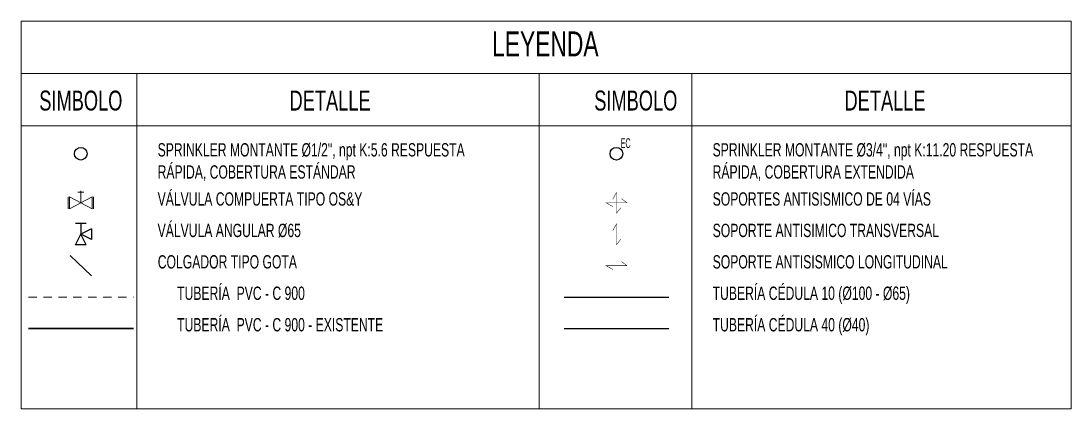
# Model space of a CAD drawing. Header units: inches. Extents: x 0 to 766, y -245 to 236.
# Drawn here: x 343.32 to 359.14, y 119.15 to 124.99 of the extents above; entities that cross this region are included whole.
import ezdxf
from ezdxf.enums import TextEntityAlignment as Align

# ---------------------------------------------------------------- set-up
doc = ezdxf.new("R2010")
doc.units = ezdxf.units.IN
doc.header["$MEASUREMENT"] = 0
for name, pattern in [('DASHED2', [0.375, 0.25, -0.125]), ('HIDDEN', [0.375, 0.25, -0.125]), ('HIDDEN2', [0.1875, 0.125, -0.0625])]:
    doc.linetypes.add(name, pattern=pattern)
for name, color, linetype, lineweight in [('000 SOS 911 - ACCESORIOS ACI', 3, 'Continuous', 20), ('000 SOS 911 ACCESORIOS', 3, 'Continuous', 9), ('000 SOS 911 Membrete', 255, 'Continuous', 18), ('000 SOS 911 ROCIADORES', 5, 'Continuous', 25), ('000 SOS 911 SOPORTES ACI', 3, 'Continuous', 25), ('000 SOS 911 TEXTOS ACI', 7, 'Continuous', 9), ('000 SOS 911 TUB. ENTERRADA  ACI', 5, 'DASHED2', 25), ('000 SOS 911 TUBERIA ACI', 1, 'Continuous', 25), ('000 SOS 911 TUBERIA ENTERRADA', 5, 'HIDDEN', 0)]:
    doc.layers.add(name, color=color, linetype=linetype, lineweight=lineweight)
doc.styles.add('ESC-50', font='romans.shx', dxfattribs={"width": 0.9, "height": 0.1})
doc.styles.add('PIPE', font='ARIALN.TTF', dxfattribs={"width": 0.8})
doc.linetypes.add('Fire-50-Wall', pattern='A,0.5,-0.075,["I",ESC-50,S=1,R=0,X=-0.03,Y=-0.05],-0.05', length=0.625)

# ---------------------------------------------------------------- blocks, each defined once
blk = doc.blocks.new('Soporte Longitudinal')
at = {"layer": '000 SOS 911 SOPORTES ACI', "const_width": 0.02}
blk.add_lwpolyline([(-0.14, -0.149), (-0.405, 0), (0.405, 0), (0.197, 0.164)], dxfattribs=at)
blk = doc.blocks.new('015')
at = {"layer": '000 SOS 911 - ACCESORIOS ACI', "color": 3, "lineweight": 25}
for p, q in [((1808.368, 1494.473), (1808.473, 1494.421)), ((1808.368, 1494.473), (1808.368, 1494.369)), ((1808.42, 1494.525), (1808.525, 1494.525)), ((1808.368, 1494.369), (1808.473, 1494.421)), ((1808.42, 1494.317), (1808.473, 1494.421)), ((1808.525, 1494.317), (1808.473, 1494.421)), ((1808.42, 1494.317), (1808.525, 1494.317))]:
    blk.add_line(p, q, dxfattribs=at)
blk.add_lwpolyline([(1808.473, 1494.525), (1808.473, 1494.421)], dxfattribs=at)
blk = doc.blocks.new('005')
at = {"layer": '000 SOS 911 ACCESORIOS'}
for p, q in [((1806.761, 1494.128), (1806.978, 1494.012)), ((1806.978, 1494.128), (1806.761, 1494.012)), ((1806.761, 1494.012), (1806.761, 1494.128)), ((1806.84, 1494.172), (1806.9, 1494.172)), ((1806.87, 1494.07), (1806.87, 1494.187)), ((1806.978, 1494.012), (1806.978, 1494.128))]:
    blk.add_line(p, q, dxfattribs=at)
blk = doc.blocks.new('001')
at = {"layer": '000 SOS 911 ROCIADORES'}
blk.add_circle((2878.502, 1470.134, 0), 0.0952, dxfattribs=at)
blk = doc.blocks.new('002')
at = {"layer": '000 SOS 911 ROCIADORES'}
blk.add_circle((2884.506, 1470.177, 0), 0.0952, dxfattribs=at)
at = {"layer": '000 SOS 911 ROCIADORES', "color": 5, "style": 'PIPE', "width": 0.641273}
blk.add_text('EC', height=0.1469, dxfattribs=at).set_placement((2884.569, 1470.262, 0), (2884.719, 1470.262, 0), align=Align.FIT)

msp = doc.modelspace()

# ---------------------------------------------------------------- linework, layer by layer
at = {"layer": '000 SOS 911 ACCESORIOS'}
for points in [[(344.031, 122.345), (344.03, 122.163)], [(344.411, 122.344), (344.411, 122.162)]]:
    msp.add_lwpolyline(points, dxfattribs=at)
at = {"layer": '000 SOS 911 Membrete'}
for points in [[(343.32, 124.202), (359.145, 124.202), (359.145, 124.992), (343.32, 124.992)], [(343.32, 124.202), (343.32, 124.992)]]:
    msp.add_lwpolyline(points, dxfattribs=at)
for points in [[(345.064, 123.412), (343.32, 123.412), (343.32, 124.202), (345.064, 124.202)], [(345.064, 124.202), (353.429, 124.202), (353.429, 123.413), (345.064, 123.412)], [(353.429, 123.413), (351.13, 123.412), (351.13, 124.202), (353.429, 124.202)], [(353.429, 124.202), (359.145, 124.203), (359.145, 123.413), (353.429, 123.413)], [(343.32, 119.149), (345.065, 119.149), (345.064, 123.412), (343.32, 123.412)], [(345.064, 123.412), (351.13, 123.413), (351.13, 119.149), (345.065, 119.149)], [(351.13, 119.149), (353.429, 119.149), (353.429, 123.413), (351.13, 123.413)], [(353.429, 123.413), (359.145, 123.413), (359.145, 119.149), (353.429, 119.149)]]:
    msp.add_lwpolyline(points, close=True, dxfattribs=at)
at = {"layer": '000 SOS 911 TUB. ENTERRADA  ACI', "color": 1, "linetype": 'Fire-50-Wall', "lineweight": 30, "elevation": 0}
msp.add_lwpolyline([(343.433, 120.36), (345.013, 120.36)], dxfattribs=at)
at = {"layer": '000 SOS 911 TUBERIA ACI'}
msp.add_line((344.383, 121.152, 0), (344.063, 121.462, 0), dxfattribs=at)
at = {"layer": '000 SOS 911 TUBERIA ACI', "elevation": 0}
for points in [[(351.505, 120.834), (353.084, 120.834)], [(351.505, 120.36), (353.084, 120.36)]]:
    msp.add_lwpolyline(points, dxfattribs=at)
at = {"layer": '000 SOS 911 TUBERIA ENTERRADA', "linetype": 'HIDDEN2', "elevation": 0}
msp.add_lwpolyline([(343.433, 120.834), (345.013, 120.834)], dxfattribs=at)

# ---------------------------------------------------------------- block references
at = {"layer": '000 SOS 911 ACCESORIOS', "xscale": 1.560371944063234, "yscale": 1.560371944063234, "zscale": 1.560371944063234, "rotation": 359.8327714372416}
msp.add_blockref('005', (-2481.96, -2200.812), dxfattribs=at)
at = {"layer": '000 SOS 911 ACCESORIOS', "xscale": -1.546875, "yscale": 1.546875, "zscale": 1.546875}
msp.add_blockref('015', (3141.703, -2189.902, 0), dxfattribs=at)
at = {"layer": '000 SOS 911 ROCIADORES'}
for name, p in [('002', (-2532.212, -1347.183, 0)), ('001', (-2534.281, -1347.141, 0))]:
    msp.add_blockref(name, p, dxfattribs=at)
at = {"layer": '000 SOS 911 SOPORTES ACI', "xscale": 0.384521484375, "yscale": 0.384521484375, "zscale": 0.384521484375, "rotation": 270}
for p in [(352.295, 122.254), (352.295, 121.78, 0)]:
    msp.add_blockref('Soporte Longitudinal', p, dxfattribs=at)
at = {"layer": '000 SOS 911 SOPORTES ACI', "xscale": 0.384521484375, "yscale": 0.384521484375, "zscale": 0.384521484375}
for p in [(352.295, 122.254), (352.295, 121.307, 0)]:
    msp.add_blockref('Soporte Longitudinal', p, dxfattribs=at)

# ---------------------------------------------------------------- texts
at = {"layer": '000 SOS 911 TEXTOS ACI', "attachment_point": 1, "style": 'PIPE'}
for s, width, insert, char_height in [('LEYENDA', 1.48192, (350.42, 124.835, 0), 0.3752), ('SIMBOLO', 1.48192, (343.595, 123.944, 0), 0.3), ('DETALLE', 1.48192, (347.367, 123.944, 0), 0.3), ('SIMBOLO', 1.48192, (351.959, 123.944, 0), 0.3), ('DETALLE', 1.48192, (355.731, 123.944, 0), 0.3), ('\\A1;SPRINKLER MONTANTE %%C1/2", npt K:5.6 RESPUESTA RÁPIDA, COBERTURA ESTÁNDAR', 4.96453, (345.379, 123.152, 0), 0.2), ('\\A1;SPRINKLER MONTANTE %%C3/4", npt K:11.20 RESPUESTA RÁPIDA, COBERTURA EXTENDIDA', 4.96453, (353.743, 123.152, 0), 0.2), ('VÁLVULA COMPUERTA TIPO OS&Y', 4.43217, (345.379, 122.412, 0), 0.2), ('SOPORTES ANTISISMICO DE 04 VÍAS', 3.80759, (353.744, 122.412, 0), 0.2), ('VÁLVULA ANGULAR %%C65', 3.52709, (345.379, 121.938, 0), 0.2), ('SOPORTE ANTISIMICO TRANSVERSAL', 3.47536, (353.744, 121.938, 0), 0.2), ('COLGADOR TIPO GOTA', 2.902, (345.381, 121.465, 0), 0.2), ('SOPORTE ANTISISMICO LONGITUDINAL', 3.54431, (353.744, 121.465, 0), 0.2), ('TUBERÍA  PVC - C 900', 3.54431, (345.673, 120.992, 0), 0.2), ('TUBERÍA CÉDULA 10 (%%C100 - %%C65)', 3.54431, (353.744, 120.992, 0), 0.2), ('TUBERÍA  PVC - C 900 - EXISTENTE', 3.54431, (345.673, 120.518, 0), 0.2), ('TUBERÍA CÉDULA 40 (%%C40)', 3.54431, (353.744, 120.518, 0), 0.2)]:
    msp.add_mtext_dynamic_manual_height_columns(s, width=width, gutter_width=1.915, heights=[0], dxfattribs=dict(at, insert=insert, char_height=char_height))

doc.saveas('drawing.dxf')
